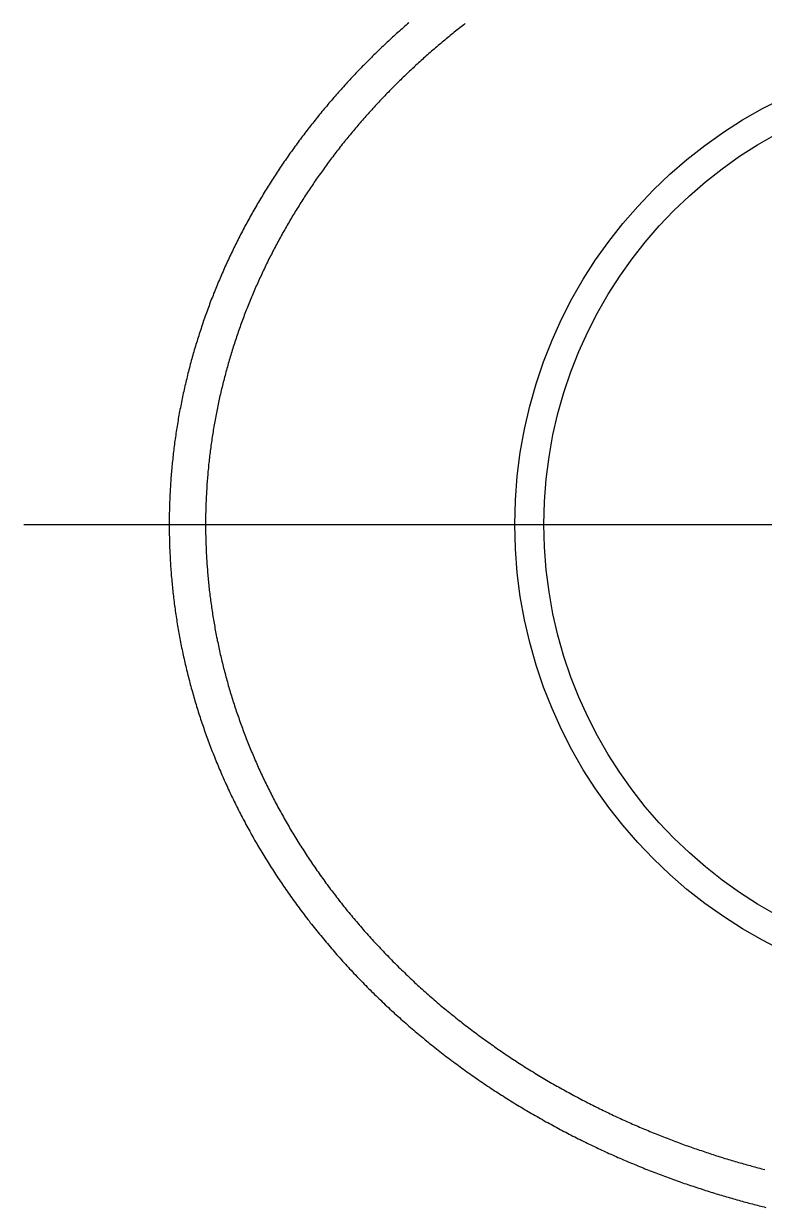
# Model space of a CAD drawing. Extents: x -38 to 89, y -32 to 34.
# Drawn here: x 62.03 to 72.21, y -9.38 to 6.88 of the extents above; entities that cross this region are included whole.
import ezdxf

# ---------------------------------------------------------------- set-up
doc = ezdxf.new("R2010")
doc.units = 0
doc.linetypes.add('CENTER', pattern=[50.8, 31.75, -6.35, 6.35, -6.35])
doc.layers.get('0').update_dxf_attribs({"linetype": 'CONTINUOUS'})
doc.layers.add('CENTER', color=1, linetype='CENTER')

msp = doc.modelspace()

# ---------------------------------------------------------------- linework, layer by layer
at = {"color": 7}
for points in [[(67.324, 6.894, 0), (67.305, 6.878, 0), (67.286, 6.861, 0), (67.267, 6.845, 0), (67.248, 6.828, 0), (67.229, 6.811, 0), (67.21, 6.795, 0), (67.192, 6.778, 0), (67.173, 6.761, 0), (67.154, 6.744, 0), (67.136, 6.727, 0), (67.117, 6.71, 0), (67.099, 6.693, 0), (67.08, 6.676, 0), (67.062, 6.659, 0), (67.043, 6.642, 0), (67.025, 6.625, 0), (67.006, 6.608, 0), (66.988, 6.59, 0), (66.97, 6.573, 0), (66.952, 6.556, 0), (66.933, 6.538, 0), (66.915, 6.521, 0), (66.897, 6.503, 0), (66.879, 6.486, 0), (66.861, 6.468, 0), (66.843, 6.451, 0), (66.825, 6.433, 0), (66.807, 6.415, 0), (66.789, 6.398, 0), (66.772, 6.38, 0), (66.754, 6.362, 0), (66.736, 6.344, 0), (66.718, 6.326, 0), (66.701, 6.308, 0), (66.683, 6.29, 0), (66.666, 6.272, 0), (66.648, 6.254, 0), (66.631, 6.236, 0), (66.613, 6.218, 0), (66.596, 6.2, 0), (66.579, 6.181, 0), (66.561, 6.163, 0), (66.544, 6.145, 0), (66.527, 6.126, 0), (66.51, 6.108, 0), (66.493, 6.089, 0), (66.476, 6.071, 0), (66.459, 6.052, 0), (66.442, 6.034, 0), (66.425, 6.015, 0), (66.408, 5.996, 0), (66.391, 5.977, 0), (66.374, 5.959, 0), (66.357, 5.94, 0), (66.341, 5.921, 0), (66.324, 5.902, 0), (66.308, 5.883, 0), (66.291, 5.864, 0), (66.275, 5.845, 0), (66.258, 5.826, 0), (66.242, 5.807, 0), (66.225, 5.788, 0), (66.209, 5.768, 0), (66.193, 5.749, 0), (66.176, 5.73, 0), (66.16, 5.71, 0), (66.144, 5.691, 0), (66.128, 5.672, 0), (66.112, 5.652, 0), (66.096, 5.633, 0), (66.08, 5.613, 0), (66.064, 5.593, 0), (66.048, 5.574, 0), (66.033, 5.554, 0), (66.017, 5.534, 0), (66.001, 5.515, 0), (65.986, 5.495, 0), (65.97, 5.475, 0), (65.954, 5.455, 0), (65.939, 5.435, 0), (65.924, 5.415, 0), (65.908, 5.395, 0), (65.893, 5.375, 0), (65.877, 5.355, 0), (65.862, 5.335, 0), (65.847, 5.315, 0), (65.832, 5.294, 0), (65.817, 5.274, 0), (65.802, 5.254, 0), (65.787, 5.233, 0), (65.772, 5.213, 0), (65.757, 5.193, 0), (65.742, 5.172, 0), (65.727, 5.152, 0), (65.713, 5.131, 0), (65.698, 5.11, 0), (65.683, 5.09, 0), (65.669, 5.069, 0), (65.654, 5.048, 0), (65.64, 5.028, 0), (65.625, 5.007, 0), (65.611, 4.986, 0), (65.597, 4.965, 0), (65.582, 4.944, 0), (65.568, 4.923, 0), (65.554, 4.902, 0), (65.54, 4.881, 0), (65.526, 4.86, 0), (65.512, 4.839, 0), (65.498, 4.818, 0), (65.484, 4.796, 0), (65.47, 4.775, 0), (65.457, 4.754, 0), (65.443, 4.733, 0), (65.429, 4.711, 0), (65.416, 4.69, 0), (65.402, 4.668, 0), (65.389, 4.647, 0), (65.375, 4.625, 0), (65.362, 4.604, 0), (65.349, 4.582, 0), (65.335, 4.56, 0), (65.322, 4.539, 0), (65.309, 4.517, 0), (65.296, 4.495, 0), (65.283, 4.473, 0), (65.27, 4.451, 0), (65.257, 4.43, 0), (65.244, 4.408, 0), (65.231, 4.386, 0), (65.218, 4.364, 0), (65.206, 4.342, 0), (65.193, 4.319, 0), (65.18, 4.297, 0), (65.168, 4.275, 0), (65.156, 4.253, 0), (65.143, 4.231, 0), (65.131, 4.208, 0), (65.119, 4.186, 0), (65.106, 4.164, 0), (65.094, 4.141, 0), (65.082, 4.119, 0), (65.07, 4.096, 0), (65.058, 4.074, 0), (65.046, 4.051, 0), (65.034, 4.029, 0), (65.022, 4.006, 0), (65.011, 3.984, 0), (64.999, 3.961, 0), (64.987, 3.938, 0), (64.976, 3.916, 0), (64.965, 3.893, 0), (64.953, 3.87, 0), (64.942, 3.847, 0), (64.93, 3.824, 0), (64.919, 3.801, 0), (64.908, 3.778, 0), (64.897, 3.755, 0), (64.886, 3.732, 0), (64.875, 3.709, 0), (64.864, 3.686, 0), (64.853, 3.663, 0), (64.842, 3.64, 0), (64.832, 3.617, 0), (64.821, 3.594, 0), (64.81, 3.57, 0), (64.8, 3.547, 0), (64.789, 3.524, 0), (64.779, 3.501, 0), (64.769, 3.477, 0), (64.758, 3.454, 0), (64.748, 3.43, 0), (64.738, 3.407, 0), (64.728, 3.384, 0), (64.718, 3.36, 0), (64.708, 3.336, 0), (64.698, 3.313, 0), (64.688, 3.289, 0), (64.679, 3.266, 0), (64.669, 3.242, 0), (64.659, 3.218, 0), (64.65, 3.195, 0), (64.64, 3.171, 0), (64.631, 3.147, 0), (64.622, 3.123, 0), (64.612, 3.099, 0), (64.603, 3.076, 0), (64.594, 3.052, 0), (64.585, 3.028, 0), (64.576, 3.004, 0), (64.567, 2.98, 0), (64.558, 2.956, 0), (64.55, 2.932, 0), (64.541, 2.908, 0), (64.532, 2.884, 0), (64.524, 2.86, 0), (64.515, 2.836, 0), (64.507, 2.811, 0), (64.498, 2.787, 0), (64.49, 2.763, 0), (64.482, 2.739, 0), (64.474, 2.715, 0), (64.466, 2.69, 0), (64.458, 2.666, 0), (64.45, 2.642, 0), (64.442, 2.618, 0), (64.434, 2.593, 0), (64.426, 2.569, 0), (64.419, 2.544, 0), (64.411, 2.52, 0), (64.404, 2.496, 0), (64.396, 2.471, 0), (64.389, 2.447, 0), (64.382, 2.422, 0), (64.374, 2.398, 0), (64.367, 2.373, 0), (64.36, 2.348, 0), (64.353, 2.324, 0), (64.346, 2.299, 0), (64.339, 2.275, 0), (64.333, 2.25, 0), (64.326, 2.225, 0), (64.319, 2.201, 0), (64.313, 2.176, 0), (64.306, 2.151, 0), (64.3, 2.126, 0), (64.293, 2.102, 0), (64.287, 2.077, 0), (64.281, 2.052, 0), (64.275, 2.027, 0), (64.269, 2.002, 0), (64.263, 1.978, 0), (64.257, 1.953, 0), (64.251, 1.928, 0), (64.245, 1.903, 0), (64.24, 1.878, 0), (64.234, 1.853, 0), (64.228, 1.828, 0), (64.223, 1.803, 0), (64.218, 1.778, 0), (64.212, 1.753, 0), (64.207, 1.728, 0), (64.202, 1.703, 0), (64.197, 1.678, 0), (64.192, 1.653, 0), (64.187, 1.628, 0), (64.182, 1.603, 0), (64.177, 1.578, 0), (64.172, 1.553, 0), (64.168, 1.528, 0), (64.163, 1.503, 0), (64.159, 1.478, 0), (64.154, 1.452, 0), (64.15, 1.427, 0), (64.146, 1.402, 0), (64.142, 1.377, 0), (64.138, 1.352, 0), (64.133, 1.327, 0), (64.129, 1.301, 0), (64.126, 1.276, 0), (64.122, 1.251, 0), (64.118, 1.226, 0), (64.115, 1.2, 0), (64.111, 1.175, 0), (64.107, 1.15, 0), (64.104, 1.125, 0), (64.101, 1.099, 0), (64.097, 1.074, 0), (64.094, 1.049, 0), (64.091, 1.023, 0), (64.088, 0.998, 0), (64.085, 0.973, 0), (64.082, 0.947, 0), (64.079, 0.922, 0), (64.077, 0.897, 0), (64.074, 0.871, 0), (64.071, 0.846, 0), (64.069, 0.821, 0), (64.066, 0.795, 0), (64.064, 0.77, 0), (64.062, 0.744, 0), (64.06, 0.719, 0), (64.057, 0.694, 0), (64.055, 0.668, 0), (64.053, 0.643, 0), (64.052, 0.617, 0), (64.05, 0.592, 0), (64.048, 0.567, 0), (64.046, 0.541, 0), (64.045, 0.516, 0), (64.043, 0.49, 0), (64.042, 0.465, 0), (64.04, 0.439, 0), (64.039, 0.414, 0), (64.038, 0.388, 0), (64.037, 0.363, 0), (64.036, 0.338, 0), (64.035, 0.312, 0), (64.034, 0.287, 0), (64.033, 0.261, 0), (64.032, 0.236, 0), (64.031, 0.21, 0), (64.031, 0.185, 0), (64.03, 0.159, 0), (64.03, 0.134, 0), (64.03, 0.108, 0), (64.029, 0.083, 0), (64.029, 0.057, 0), (64.029, 0.032, 0), (64.029, 0.006, 0), (64.029, -0.019, 0), (64.029, -0.044, 0), (64.029, -0.07, 0), (64.029, -0.095, 0), (64.03, -0.121, 0), (64.03, -0.146, 0), (64.031, -0.172, 0), (64.031, -0.197, 0), (64.032, -0.223, 0), (64.032, -0.248, 0), (64.033, -0.274, 0), (64.034, -0.299, 0), (64.035, -0.325, 0), (64.036, -0.35, 0), (64.037, -0.376, 0), (64.038, -0.401, 0), (64.04, -0.426, 0), (64.041, -0.452, 0), (64.042, -0.477, 0), (64.044, -0.503, 0), (64.045, -0.528, 0), (64.047, -0.554, 0), (64.049, -0.579, 0), (64.05, -0.605, 0), (64.052, -0.63, 0), (64.054, -0.656, 0), (64.056, -0.681, 0), (64.058, -0.706, 0), (64.061, -0.732, 0), (64.063, -0.757, 0), (64.065, -0.783, 0), (64.068, -0.808, 0), (64.07, -0.834, 0), (64.073, -0.859, 0), (64.075, -0.884, 0), (64.078, -0.91, 0), (64.081, -0.935, 0), (64.084, -0.961, 0), (64.087, -0.986, 0), (64.09, -1.011, 0), (64.093, -1.037, 0), (64.096, -1.062, 0), (64.099, -1.088, 0), (64.103, -1.113, 0), (64.106, -1.138, 0), (64.109, -1.164, 0), (64.113, -1.189, 0), (64.117, -1.215, 0), (64.12, -1.24, 0), (64.124, -1.265, 0), (64.128, -1.291, 0), (64.132, -1.316, 0), (64.136, -1.341, 0), (64.14, -1.367, 0), (64.144, -1.392, 0), (64.148, -1.417, 0), (64.153, -1.443, 0), (64.157, -1.468, 0), (64.162, -1.493, 0), (64.166, -1.519, 0), (64.171, -1.544, 0), (64.176, -1.569, 0), (64.18, -1.595, 0), (64.185, -1.62, 0), (64.19, -1.645, 0), (64.195, -1.67, 0), (64.2, -1.696, 0), (64.206, -1.721, 0), (64.211, -1.746, 0), (64.216, -1.772, 0), (64.222, -1.797, 0), (64.227, -1.822, 0), (64.233, -1.847, 0), (64.238, -1.873, 0), (64.244, -1.898, 0), (64.25, -1.923, 0), (64.256, -1.948, 0), (64.262, -1.973, 0), (64.268, -1.999, 0), (64.274, -2.024, 0), (64.28, -2.049, 0), (64.286, -2.074, 0), (64.293, -2.099, 0), (64.299, -2.124, 0), (64.306, -2.15, 0), (64.312, -2.175, 0), (64.319, -2.2, 0), (64.326, -2.225, 0), (64.333, -2.25, 0), (64.34, -2.275, 0), (64.347, -2.3, 0), (64.353, -2.325, 0), (64.361, -2.35, 0), (64.368, -2.375, 0), (64.375, -2.4, 0), (64.383, -2.425, 0), (64.39, -2.451, 0), (64.398, -2.476, 0), (64.405, -2.501, 0), (64.413, -2.526, 0), (64.421, -2.551, 0), (64.428, -2.576, 0), (64.436, -2.601, 0), (64.445, -2.625, 0), (64.453, -2.65, 0), (64.461, -2.675, 0), (64.469, -2.7, 0), (64.477, -2.725, 0), (64.486, -2.75, 0), (64.494, -2.775, 0), (64.503, -2.8, 0), (64.511, -2.825, 0), (64.52, -2.85, 0), (64.529, -2.874, 0), (64.538, -2.899, 0), (64.547, -2.924, 0), (64.556, -2.949, 0), (64.565, -2.974, 0), (64.574, -2.998, 0), (64.583, -3.023, 0), (64.593, -3.048, 0), (64.602, -3.073, 0), (64.612, -3.097, 0), (64.621, -3.122, 0), (64.631, -3.147, 0), (64.641, -3.172, 0), (64.651, -3.196, 0), (64.66, -3.221, 0), (64.671, -3.245, 0), (64.681, -3.27, 0), (64.691, -3.295, 0), (64.701, -3.319, 0), (64.711, -3.344, 0), (64.722, -3.368, 0), (64.732, -3.393, 0), (64.743, -3.418, 0), (64.753, -3.442, 0), (64.764, -3.467, 0), (64.775, -3.491, 0), (64.786, -3.516, 0), (64.797, -3.54, 0), (64.808, -3.564, 0), (64.819, -3.589, 0), (64.83, -3.613, 0), (64.841, -3.638, 0), (64.853, -3.662, 0), (64.864, -3.686, 0), (64.876, -3.711, 0), (64.887, -3.735, 0), (64.899, -3.759, 0), (64.911, -3.784, 0), (64.922, -3.808, 0), (64.934, -3.832, 0), (64.946, -3.856, 0), (64.958, -3.881, 0), (64.971, -3.905, 0), (64.983, -3.929, 0), (64.995, -3.953, 0), (65.007, -3.977, 0), (65.02, -4.001, 0), (65.032, -4.025, 0), (65.045, -4.049, 0), (65.058, -4.074, 0), (65.071, -4.098, 0), (65.084, -4.122, 0), (65.097, -4.146, 0), (65.11, -4.17, 0), (65.123, -4.193, 0), (65.136, -4.217, 0), (65.149, -4.241, 0), (65.162, -4.265, 0), (65.176, -4.289, 0), (65.189, -4.313, 0), (65.203, -4.337, 0), (65.217, -4.361, 0), (65.231, -4.384, 0), (65.244, -4.408, 0), (65.258, -4.432, 0), (65.272, -4.455, 0), (65.286, -4.479, 0), (65.301, -4.503, 0), (65.315, -4.526, 0), (65.329, -4.55, 0), (65.344, -4.574, 0), (65.358, -4.597, 0), (65.373, -4.621, 0), (65.387, -4.644, 0), (65.402, -4.668, 0), (65.417, -4.691, 0), (65.432, -4.715, 0), (65.447, -4.738, 0), (65.462, -4.762, 0), (65.477, -4.785, 0), (65.492, -4.808, 0), (65.508, -4.832, 0), (65.523, -4.855, 0), (65.538, -4.878, 0), (65.554, -4.901, 0), (65.57, -4.925, 0), (65.585, -4.948, 0), (65.601, -4.971, 0), (65.617, -4.994, 0), (65.633, -5.017, 0), (65.649, -5.04, 0), (65.665, -5.063, 0), (65.681, -5.086, 0), (65.698, -5.109, 0), (65.714, -5.132, 0), (65.73, -5.155, 0), (65.747, -5.178, 0), (65.763, -5.201, 0), (65.78, -5.224, 0), (65.797, -5.247, 0), (65.814, -5.269, 0), (65.831, -5.292, 0), (65.847, -5.315, 0), (65.865, -5.337, 0), (65.882, -5.36, 0), (65.899, -5.383, 0), (65.916, -5.405, 0), (65.933, -5.428, 0), (65.951, -5.45, 0), (65.968, -5.473, 0), (65.986, -5.495, 0), (66.004, -5.517, 0), (66.021, -5.54, 0), (66.039, -5.562, 0), (66.057, -5.584, 0), (66.075, -5.607, 0), (66.093, -5.629, 0), (66.111, -5.651, 0), (66.129, -5.673, 0), (66.148, -5.695, 0), (66.166, -5.717, 0), (66.184, -5.739, 0), (66.203, -5.761, 0), (66.222, -5.783, 0), (66.24, -5.805, 0), (66.259, -5.827, 0), (66.278, -5.848, 0), (66.296, -5.87, 0), (66.315, -5.892, 0), (66.334, -5.913, 0), (66.353, -5.935, 0), (66.373, -5.957, 0), (66.392, -5.978, 0), (66.411, -6, 0), (66.43, -6.021, 0), (66.45, -6.042, 0), (66.469, -6.064, 0), (66.489, -6.085, 0), (66.509, -6.106, 0), (66.528, -6.127, 0), (66.548, -6.148, 0), (66.568, -6.17, 0), (66.588, -6.191, 0), (66.608, -6.212, 0), (66.628, -6.232, 0), (66.648, -6.253, 0), (66.668, -6.274, 0), (66.688, -6.295, 0), (66.709, -6.316, 0), (66.729, -6.336, 0), (66.749, -6.357, 0), (66.77, -6.378, 0), (66.79, -6.398, 0), (66.811, -6.419, 0), (66.832, -6.439, 0), (66.852, -6.459, 0), (66.873, -6.48, 0), (66.894, -6.5, 0), (66.915, -6.52, 0), (66.936, -6.54, 0), (66.957, -6.56, 0), (66.978, -6.58, 0), (66.999, -6.6, 0), (67.02, -6.62, 0), (67.041, -6.64, 0), (67.063, -6.66, 0), (67.084, -6.68, 0), (67.105, -6.699, 0), (67.127, -6.719, 0), (67.148, -6.738, 0), (67.17, -6.758, 0), (67.192, -6.777, 0), (67.213, -6.797, 0), (67.235, -6.816, 0), (67.257, -6.835, 0), (67.279, -6.855, 0), (67.301, -6.874, 0), (67.323, -6.893, 0), (67.345, -6.912, 0), (67.367, -6.931, 0), (67.389, -6.95, 0), (67.411, -6.969, 0), (67.433, -6.988, 0), (67.455, -7.006, 0), (67.478, -7.025, 0), (67.5, -7.044, 0), (67.522, -7.062, 0), (67.545, -7.081, 0), (67.567, -7.099, 0), (67.59, -7.117, 0), (67.613, -7.136, 0), (67.635, -7.154, 0), (67.658, -7.172, 0), (67.681, -7.19, 0), (67.704, -7.208, 0), (67.726, -7.226, 0), (67.749, -7.244, 0), (67.772, -7.262, 0), (67.795, -7.28, 0), (67.818, -7.297, 0), (67.841, -7.315, 0), (67.864, -7.332, 0), (67.887, -7.35, 0), (67.91, -7.367, 0), (67.934, -7.385, 0), (67.957, -7.402, 0), (67.98, -7.419, 0), (68.003, -7.436, 0), (68.027, -7.454, 0), (68.05, -7.471, 0), (68.074, -7.488, 0), (68.097, -7.504, 0), (68.121, -7.521, 0), (68.144, -7.538, 0), (68.168, -7.555, 0), (68.191, -7.571, 0), (68.215, -7.588, 0), (68.239, -7.605, 0), (68.262, -7.621, 0), (68.286, -7.637, 0), (68.31, -7.654, 0), (68.334, -7.67, 0), (68.357, -7.686, 0), (68.381, -7.702, 0), (68.405, -7.718, 0), (68.429, -7.734, 0), (68.453, -7.75, 0), (68.477, -7.766, 0), (68.501, -7.782, 0), (68.525, -7.797, 0), (68.549, -7.813, 0), (68.573, -7.828, 0), (68.597, -7.844, 0), (68.621, -7.859, 0), (68.645, -7.875, 0), (68.67, -7.89, 0), (68.694, -7.905, 0), (68.718, -7.92, 0), (68.742, -7.935, 0), (68.767, -7.95, 0), (68.791, -7.965, 0), (68.815, -7.98, 0), (68.84, -7.995, 0), (68.864, -8.009, 0), (68.888, -8.024, 0), (68.913, -8.039, 0), (68.937, -8.053, 0), (68.962, -8.067, 0), (68.986, -8.082, 0), (69.01, -8.096, 0), (69.035, -8.11, 0), (69.059, -8.124, 0), (69.084, -8.138, 0), (69.108, -8.152, 0), (69.133, -8.166, 0), (69.157, -8.18, 0), (69.182, -8.194, 0), (69.207, -8.208, 0), (69.231, -8.221, 0), (69.256, -8.235, 0), (69.281, -8.248, 0), (69.305, -8.262, 0), (69.33, -8.275, 0), (69.355, -8.288, 0), (69.379, -8.302, 0), (69.404, -8.315, 0), (69.428, -8.328, 0), (69.453, -8.341, 0), (69.478, -8.354, 0), (69.503, -8.366, 0), (69.527, -8.379, 0), (69.552, -8.392, 0), (69.577, -8.405, 0), (69.602, -8.417, 0), (69.626, -8.43, 0), (69.651, -8.442, 0), (69.676, -8.454, 0), (69.701, -8.467, 0), (69.725, -8.479, 0), (69.75, -8.491, 0), (69.775, -8.503, 0), (69.8, -8.515, 0), (69.825, -8.527, 0), (69.849, -8.539, 0), (69.874, -8.551, 0), (69.899, -8.563, 0), (69.924, -8.574, 0), (69.948, -8.586, 0), (69.973, -8.597, 0), (69.998, -8.609, 0), (70.023, -8.62, 0), (70.048, -8.632, 0), (70.072, -8.643, 0), (70.097, -8.654, 0), (70.122, -8.665, 0), (70.147, -8.676, 0), (70.171, -8.687, 0), (70.196, -8.698, 0), (70.221, -8.709, 0), (70.246, -8.72, 0), (70.271, -8.73, 0), (70.295, -8.741, 0), (70.32, -8.752, 0), (70.345, -8.762, 0), (70.37, -8.773, 0), (70.394, -8.783, 0), (70.419, -8.793, 0), (70.444, -8.803, 0), (70.469, -8.814, 0), (70.493, -8.824, 0), (70.518, -8.834, 0), (70.543, -8.844, 0), (70.567, -8.854, 0), (70.592, -8.863, 0), (70.617, -8.873, 0), (70.641, -8.883, 0), (70.666, -8.893, 0), (70.691, -8.902, 0), (70.715, -8.912, 0), (70.74, -8.921, 0), (70.764, -8.93, 0), (70.789, -8.94, 0), (70.814, -8.949, 0), (70.838, -8.958, 0), (70.863, -8.967, 0), (70.888, -8.976, 0), (70.912, -8.985, 0), (70.937, -8.994, 0), (70.961, -9.003, 0), (70.986, -9.012, 0), (71.01, -9.021, 0), (71.035, -9.029, 0), (71.059, -9.038, 0), (71.084, -9.046, 0), (71.108, -9.055, 0), (71.132, -9.063, 0), (71.157, -9.072, 0), (71.181, -9.08, 0), (71.206, -9.088, 0), (71.23, -9.096, 0), (71.254, -9.104, 0), (71.279, -9.113, 0), (71.303, -9.121, 0), (71.327, -9.128, 0), (71.352, -9.136, 0), (71.376, -9.144, 0), (71.4, -9.152, 0), (71.424, -9.16, 0), (71.448, -9.167, 0), (71.472, -9.175, 0), (71.496, -9.182, 0), (71.521, -9.19, 0), (71.545, -9.197, 0), (71.569, -9.204, 0), (71.593, -9.212, 0), (71.617, -9.219, 0), (71.641, -9.226, 0), (71.665, -9.233, 0), (71.688, -9.24, 0), (71.712, -9.247, 0), (71.736, -9.254, 0), (71.76, -9.261, 0), (71.784, -9.267, 0), (71.807, -9.274, 0), (71.831, -9.281, 0), (71.855, -9.287, 0), (71.878, -9.294, 0), (71.902, -9.3, 0), (71.926, -9.307, 0), (71.949, -9.313, 0), (71.973, -9.319, 0), (71.996, -9.326, 0), (72.019, -9.332, 0), (72.043, -9.338, 0), (72.066, -9.344, 0), (72.09, -9.35, 0), (72.113, -9.356, 0), (72.136, -9.362, 0), (72.159, -9.368, 0), (72.182, -9.373, 0), (72.206, -9.379, 0), (72.229, -9.385, 0)], [(68.097, 6.881, 0), (68.078, 6.866, 0), (68.059, 6.852, 0), (68.04, 6.837, 0), (68.021, 6.822, 0), (68.002, 6.807, 0), (67.984, 6.792, 0), (67.965, 6.777, 0), (67.946, 6.762, 0), (67.927, 6.747, 0), (67.909, 6.732, 0), (67.89, 6.717, 0), (67.871, 6.702, 0), (67.853, 6.687, 0), (67.834, 6.671, 0), (67.816, 6.656, 0), (67.797, 6.641, 0), (67.779, 6.625, 0), (67.761, 6.61, 0), (67.742, 6.594, 0), (67.724, 6.579, 0), (67.706, 6.563, 0), (67.688, 6.548, 0), (67.669, 6.532, 0), (67.651, 6.516, 0), (67.633, 6.501, 0), (67.615, 6.485, 0), (67.597, 6.469, 0), (67.579, 6.453, 0), (67.561, 6.437, 0), (67.543, 6.422, 0), (67.525, 6.406, 0), (67.508, 6.39, 0), (67.49, 6.373, 0), (67.472, 6.357, 0), (67.454, 6.341, 0), (67.437, 6.325, 0), (67.419, 6.309, 0), (67.401, 6.293, 0), (67.384, 6.276, 0), (67.366, 6.26, 0), (67.349, 6.243, 0), (67.332, 6.227, 0), (67.314, 6.211, 0), (67.297, 6.194, 0), (67.279, 6.177, 0), (67.262, 6.161, 0), (67.245, 6.144, 0), (67.228, 6.128, 0), (67.211, 6.111, 0), (67.193, 6.094, 0), (67.176, 6.077, 0), (67.159, 6.06, 0), (67.142, 6.044, 0), (67.125, 6.027, 0), (67.109, 6.01, 0), (67.092, 5.993, 0), (67.075, 5.976, 0), (67.058, 5.958, 0), (67.041, 5.941, 0), (67.025, 5.924, 0), (67.008, 5.907, 0), (66.991, 5.89, 0), (66.975, 5.872, 0), (66.958, 5.855, 0), (66.942, 5.838, 0), (66.925, 5.82, 0), (66.909, 5.803, 0), (66.893, 5.785, 0), (66.876, 5.768, 0), (66.86, 5.75, 0), (66.844, 5.733, 0), (66.828, 5.715, 0), (66.812, 5.697, 0), (66.796, 5.679, 0), (66.779, 5.662, 0), (66.763, 5.644, 0), (66.748, 5.626, 0), (66.732, 5.608, 0), (66.716, 5.59, 0), (66.7, 5.572, 0), (66.684, 5.554, 0), (66.668, 5.536, 0), (66.653, 5.518, 0), (66.637, 5.5, 0), (66.621, 5.482, 0), (66.606, 5.464, 0), (66.591, 5.445, 0), (66.575, 5.427, 0), (66.56, 5.409, 0), (66.544, 5.39, 0), (66.529, 5.372, 0), (66.514, 5.353, 0), (66.499, 5.335, 0), (66.483, 5.316, 0), (66.468, 5.298, 0), (66.453, 5.279, 0), (66.438, 5.261, 0), (66.423, 5.242, 0), (66.408, 5.223, 0), (66.393, 5.204, 0), (66.378, 5.186, 0), (66.364, 5.167, 0), (66.349, 5.148, 0), (66.334, 5.129, 0), (66.32, 5.11, 0), (66.305, 5.091, 0), (66.29, 5.072, 0), (66.276, 5.053, 0), (66.261, 5.034, 0), (66.247, 5.015, 0), (66.233, 4.995, 0), (66.218, 4.976, 0), (66.204, 4.957, 0), (66.19, 4.938, 0), (66.176, 4.918, 0), (66.162, 4.899, 0), (66.148, 4.879, 0), (66.134, 4.86, 0), (66.12, 4.841, 0), (66.106, 4.821, 0), (66.092, 4.801, 0), (66.078, 4.782, 0), (66.064, 4.762, 0), (66.05, 4.742, 0), (66.037, 4.723, 0), (66.023, 4.703, 0), (66.01, 4.683, 0), (65.996, 4.663, 0), (65.983, 4.643, 0), (65.969, 4.624, 0), (65.956, 4.604, 0), (65.943, 4.584, 0), (65.93, 4.564, 0), (65.916, 4.543, 0), (65.903, 4.523, 0), (65.89, 4.503, 0), (65.877, 4.483, 0), (65.864, 4.463, 0), (65.851, 4.443, 0), (65.838, 4.422, 0), (65.825, 4.402, 0), (65.813, 4.382, 0), (65.8, 4.361, 0), (65.787, 4.341, 0), (65.775, 4.32, 0), (65.762, 4.3, 0), (65.749, 4.279, 0), (65.737, 4.259, 0), (65.725, 4.238, 0), (65.712, 4.217, 0), (65.7, 4.197, 0), (65.688, 4.176, 0), (65.676, 4.155, 0), (65.663, 4.134, 0), (65.651, 4.114, 0), (65.639, 4.093, 0), (65.627, 4.072, 0), (65.616, 4.051, 0), (65.604, 4.03, 0), (65.592, 4.009, 0), (65.58, 3.988, 0), (65.569, 3.967, 0), (65.557, 3.946, 0), (65.545, 3.925, 0), (65.534, 3.903, 0), (65.522, 3.882, 0), (65.511, 3.861, 0), (65.5, 3.84, 0), (65.489, 3.818, 0), (65.477, 3.797, 0), (65.466, 3.776, 0), (65.455, 3.754, 0), (65.444, 3.733, 0), (65.433, 3.711, 0), (65.422, 3.69, 0), (65.411, 3.668, 0), (65.4, 3.647, 0), (65.39, 3.625, 0), (65.379, 3.604, 0), (65.368, 3.582, 0), (65.358, 3.56, 0), (65.347, 3.539, 0), (65.337, 3.517, 0), (65.327, 3.495, 0), (65.316, 3.473, 0), (65.306, 3.451, 0), (65.296, 3.43, 0), (65.286, 3.408, 0), (65.276, 3.386, 0), (65.266, 3.364, 0), (65.256, 3.342, 0), (65.246, 3.32, 0), (65.236, 3.298, 0), (65.226, 3.276, 0), (65.216, 3.254, 0), (65.207, 3.232, 0), (65.197, 3.209, 0), (65.188, 3.187, 0), (65.178, 3.165, 0), (65.169, 3.143, 0), (65.16, 3.121, 0), (65.15, 3.098, 0), (65.141, 3.076, 0), (65.132, 3.054, 0), (65.123, 3.031, 0), (65.114, 3.009, 0), (65.105, 2.986, 0), (65.096, 2.964, 0), (65.088, 2.942, 0), (65.079, 2.919, 0), (65.07, 2.897, 0), (65.061, 2.874, 0), (65.053, 2.851, 0), (65.044, 2.829, 0), (65.036, 2.806, 0), (65.028, 2.784, 0), (65.019, 2.761, 0), (65.011, 2.738, 0), (65.003, 2.716, 0), (64.995, 2.693, 0), (64.987, 2.67, 0), (64.979, 2.647, 0), (64.971, 2.625, 0), (64.963, 2.602, 0), (64.956, 2.579, 0), (64.948, 2.556, 0), (64.94, 2.533, 0), (64.933, 2.51, 0), (64.925, 2.487, 0), (64.918, 2.464, 0), (64.91, 2.441, 0), (64.903, 2.419, 0), (64.896, 2.396, 0), (64.889, 2.372, 0), (64.882, 2.349, 0), (64.875, 2.326, 0), (64.868, 2.303, 0), (64.861, 2.28, 0), (64.854, 2.257, 0), (64.847, 2.234, 0), (64.841, 2.211, 0), (64.834, 2.188, 0), (64.828, 2.164, 0), (64.821, 2.141, 0), (64.815, 2.118, 0), (64.808, 2.095, 0), (64.802, 2.071, 0), (64.796, 2.048, 0), (64.79, 2.025, 0), (64.784, 2.002, 0), (64.778, 1.978, 0), (64.772, 1.955, 0), (64.766, 1.932, 0), (64.76, 1.908, 0), (64.755, 1.885, 0), (64.749, 1.861, 0), (64.743, 1.838, 0), (64.738, 1.815, 0), (64.733, 1.791, 0), (64.727, 1.768, 0), (64.722, 1.744, 0), (64.717, 1.721, 0), (64.712, 1.697, 0), (64.707, 1.674, 0), (64.701, 1.65, 0), (64.697, 1.627, 0), (64.692, 1.603, 0), (64.687, 1.579, 0), (64.682, 1.556, 0), (64.678, 1.532, 0), (64.673, 1.509, 0), (64.668, 1.485, 0), (64.664, 1.461, 0), (64.66, 1.438, 0), (64.655, 1.414, 0), (64.651, 1.39, 0), (64.647, 1.367, 0), (64.643, 1.343, 0), (64.639, 1.319, 0), (64.635, 1.296, 0), (64.631, 1.272, 0), (64.627, 1.248, 0), (64.624, 1.225, 0), (64.62, 1.201, 0), (64.616, 1.177, 0), (64.613, 1.153, 0), (64.609, 1.129, 0), (64.606, 1.106, 0), (64.603, 1.082, 0), (64.6, 1.058, 0), (64.596, 1.034, 0), (64.593, 1.011, 0), (64.59, 0.987, 0), (64.587, 0.963, 0), (64.585, 0.939, 0), (64.582, 0.915, 0), (64.579, 0.891, 0), (64.576, 0.868, 0), (64.574, 0.844, 0), (64.571, 0.82, 0), (64.569, 0.796, 0), (64.567, 0.772, 0), (64.564, 0.748, 0), (64.562, 0.724, 0), (64.56, 0.7, 0), (64.558, 0.677, 0), (64.556, 0.653, 0), (64.554, 0.629, 0), (64.552, 0.605, 0), (64.55, 0.581, 0), (64.548, 0.557, 0), (64.547, 0.533, 0), (64.545, 0.509, 0), (64.544, 0.485, 0), (64.542, 0.461, 0), (64.541, 0.437, 0), (64.54, 0.413, 0), (64.538, 0.389, 0), (64.537, 0.365, 0), (64.536, 0.342, 0), (64.535, 0.318, 0), (64.534, 0.294, 0), (64.534, 0.27, 0), (64.533, 0.246, 0), (64.532, 0.222, 0), (64.531, 0.198, 0), (64.531, 0.174, 0), (64.53, 0.15, 0), (64.53, 0.126, 0), (64.53, 0.102, 0), (64.529, 0.078, 0), (64.529, 0.054, 0), (64.529, 0.03, 0), (64.529, 0.006, 0), (64.529, -0.018, 0), (64.529, -0.042, 0), (64.529, -0.066, 0), (64.529, -0.09, 0), (64.53, -0.114, 0), (64.53, -0.138, 0), (64.531, -0.162, 0), (64.531, -0.186, 0), (64.532, -0.21, 0), (64.532, -0.234, 0), (64.533, -0.257, 0), (64.534, -0.281, 0), (64.535, -0.305, 0), (64.536, -0.329, 0), (64.537, -0.353, 0), (64.538, -0.377, 0), (64.539, -0.401, 0), (64.54, -0.425, 0), (64.542, -0.449, 0), (64.543, -0.473, 0), (64.544, -0.497, 0), (64.546, -0.521, 0), (64.548, -0.545, 0), (64.549, -0.569, 0), (64.551, -0.593, 0), (64.553, -0.617, 0), (64.555, -0.641, 0), (64.557, -0.665, 0), (64.559, -0.689, 0), (64.561, -0.712, 0), (64.563, -0.736, 0), (64.565, -0.76, 0), (64.568, -0.784, 0), (64.57, -0.808, 0), (64.573, -0.832, 0), (64.575, -0.856, 0), (64.578, -0.88, 0), (64.58, -0.904, 0), (64.583, -0.928, 0), (64.586, -0.952, 0), (64.589, -0.976, 0), (64.592, -1, 0), (64.595, -1.023, 0), (64.598, -1.047, 0), (64.601, -1.071, 0), (64.605, -1.095, 0), (64.608, -1.119, 0), (64.611, -1.143, 0), (64.615, -1.167, 0), (64.618, -1.191, 0), (64.622, -1.214, 0), (64.626, -1.238, 0), (64.63, -1.262, 0), (64.633, -1.286, 0), (64.637, -1.31, 0), (64.641, -1.334, 0), (64.645, -1.358, 0), (64.65, -1.381, 0), (64.654, -1.405, 0), (64.658, -1.429, 0), (64.662, -1.453, 0), (64.667, -1.477, 0), (64.671, -1.501, 0), (64.676, -1.524, 0), (64.681, -1.548, 0), (64.686, -1.572, 0), (64.69, -1.596, 0), (64.695, -1.62, 0), (64.7, -1.643, 0), (64.705, -1.667, 0), (64.71, -1.691, 0), (64.716, -1.715, 0), (64.721, -1.739, 0), (64.726, -1.762, 0), (64.731, -1.786, 0), (64.737, -1.81, 0), (64.743, -1.834, 0), (64.748, -1.857, 0), (64.754, -1.881, 0), (64.76, -1.905, 0), (64.765, -1.929, 0), (64.771, -1.952, 0), (64.777, -1.976, 0), (64.783, -2, 0), (64.79, -2.023, 0), (64.796, -2.047, 0), (64.802, -2.071, 0), (64.808, -2.094, 0), (64.815, -2.118, 0), (64.821, -2.142, 0), (64.828, -2.165, 0), (64.835, -2.189, 0), (64.841, -2.213, 0), (64.848, -2.236, 0), (64.855, -2.26, 0), (64.862, -2.283, 0), (64.869, -2.307, 0), (64.876, -2.331, 0), (64.883, -2.354, 0), (64.891, -2.378, 0), (64.898, -2.401, 0), (64.905, -2.425, 0), (64.913, -2.448, 0), (64.92, -2.472, 0), (64.928, -2.495, 0), (64.936, -2.519, 0), (64.943, -2.542, 0), (64.951, -2.566, 0), (64.959, -2.589, 0), (64.967, -2.613, 0), (64.975, -2.636, 0), (64.984, -2.66, 0), (64.992, -2.683, 0), (65, -2.707, 0), (65.008, -2.73, 0), (65.017, -2.754, 0), (65.025, -2.777, 0), (65.034, -2.8, 0), (65.043, -2.824, 0), (65.051, -2.847, 0), (65.06, -2.87, 0), (65.069, -2.894, 0), (65.078, -2.917, 0), (65.087, -2.94, 0), (65.096, -2.964, 0), (65.106, -2.987, 0), (65.115, -3.01, 0), (65.124, -3.034, 0), (65.134, -3.057, 0), (65.143, -3.08, 0), (65.153, -3.103, 0), (65.162, -3.127, 0), (65.172, -3.15, 0), (65.182, -3.173, 0), (65.192, -3.196, 0), (65.202, -3.219, 0), (65.212, -3.243, 0), (65.222, -3.266, 0), (65.232, -3.289, 0), (65.242, -3.312, 0), (65.253, -3.335, 0), (65.263, -3.358, 0), (65.274, -3.381, 0), (65.284, -3.404, 0), (65.295, -3.427, 0), (65.306, -3.45, 0), (65.316, -3.473, 0), (65.327, -3.496, 0), (65.338, -3.519, 0), (65.349, -3.542, 0), (65.36, -3.565, 0), (65.371, -3.588, 0), (65.383, -3.611, 0), (65.394, -3.634, 0), (65.406, -3.657, 0), (65.417, -3.68, 0), (65.429, -3.702, 0), (65.44, -3.725, 0), (65.452, -3.748, 0), (65.464, -3.771, 0), (65.476, -3.794, 0), (65.487, -3.816, 0), (65.5, -3.839, 0), (65.512, -3.862, 0), (65.524, -3.885, 0), (65.536, -3.907, 0), (65.548, -3.93, 0), (65.561, -3.953, 0), (65.573, -3.975, 0), (65.586, -3.998, 0), (65.599, -4.02, 0), (65.611, -4.043, 0), (65.624, -4.066, 0), (65.637, -4.088, 0), (65.65, -4.111, 0), (65.663, -4.133, 0), (65.676, -4.156, 0), (65.689, -4.178, 0), (65.702, -4.2, 0), (65.716, -4.223, 0), (65.729, -4.245, 0), (65.743, -4.268, 0), (65.756, -4.29, 0), (65.77, -4.312, 0), (65.784, -4.335, 0), (65.797, -4.357, 0), (65.811, -4.379, 0), (65.825, -4.402, 0), (65.839, -4.424, 0), (65.853, -4.446, 0), (65.868, -4.468, 0), (65.882, -4.49, 0), (65.896, -4.513, 0), (65.911, -4.535, 0), (65.925, -4.557, 0), (65.94, -4.579, 0), (65.954, -4.601, 0), (65.969, -4.623, 0), (65.984, -4.645, 0), (65.999, -4.667, 0), (66.014, -4.689, 0), (66.029, -4.711, 0), (66.044, -4.733, 0), (66.059, -4.755, 0), (66.075, -4.776, 0), (66.09, -4.798, 0), (66.105, -4.82, 0), (66.121, -4.842, 0), (66.136, -4.863, 0), (66.152, -4.885, 0), (66.168, -4.907, 0), (66.183, -4.928, 0), (66.199, -4.95, 0), (66.215, -4.972, 0), (66.231, -4.993, 0), (66.247, -5.015, 0), (66.264, -5.036, 0), (66.28, -5.058, 0), (66.296, -5.079, 0), (66.313, -5.101, 0), (66.329, -5.122, 0), (66.346, -5.143, 0), (66.362, -5.165, 0), (66.379, -5.186, 0), (66.396, -5.207, 0), (66.412, -5.228, 0), (66.429, -5.249, 0), (66.446, -5.271, 0), (66.463, -5.292, 0), (66.481, -5.313, 0), (66.498, -5.334, 0), (66.515, -5.355, 0), (66.532, -5.376, 0), (66.55, -5.397, 0), (66.567, -5.417, 0), (66.585, -5.438, 0), (66.603, -5.459, 0), (66.62, -5.48, 0), (66.638, -5.501, 0), (66.656, -5.521, 0), (66.674, -5.542, 0), (66.692, -5.563, 0), (66.71, -5.583, 0), (66.728, -5.604, 0), (66.746, -5.624, 0), (66.764, -5.645, 0), (66.783, -5.665, 0), (66.801, -5.685, 0), (66.82, -5.706, 0), (66.838, -5.726, 0), (66.857, -5.746, 0), (66.875, -5.766, 0), (66.894, -5.786, 0), (66.913, -5.806, 0), (66.932, -5.827, 0), (66.951, -5.847, 0), (66.969, -5.866, 0), (66.989, -5.886, 0), (67.008, -5.906, 0), (67.027, -5.926, 0), (67.046, -5.946, 0), (67.065, -5.966, 0), (67.085, -5.985, 0), (67.104, -6.005, 0), (67.124, -6.024, 0), (67.143, -6.044, 0), (67.163, -6.063, 0), (67.182, -6.083, 0), (67.202, -6.102, 0), (67.222, -6.122, 0), (67.242, -6.141, 0), (67.262, -6.16, 0), (67.282, -6.179, 0), (67.302, -6.198, 0), (67.322, -6.217, 0), (67.342, -6.236, 0), (67.362, -6.255, 0), (67.382, -6.274, 0), (67.402, -6.293, 0), (67.423, -6.312, 0), (67.443, -6.331, 0), (67.464, -6.349, 0), (67.484, -6.368, 0), (67.505, -6.387, 0), (67.525, -6.405, 0), (67.546, -6.424, 0), (67.567, -6.442, 0), (67.588, -6.46, 0), (67.608, -6.479, 0), (67.629, -6.497, 0), (67.65, -6.515, 0), (67.671, -6.533, 0), (67.692, -6.551, 0), (67.713, -6.569, 0), (67.734, -6.587, 0), (67.755, -6.605, 0), (67.777, -6.623, 0), (67.798, -6.641, 0), (67.819, -6.659, 0), (67.841, -6.676, 0), (67.862, -6.694, 0), (67.884, -6.712, 0), (67.905, -6.729, 0), (67.927, -6.746, 0), (67.948, -6.764, 0), (67.97, -6.781, 0), (67.992, -6.798, 0), (68.013, -6.816, 0), (68.035, -6.833, 0), (68.057, -6.85, 0), (68.079, -6.867, 0), (68.101, -6.884, 0), (68.123, -6.901, 0), (68.145, -6.917, 0), (68.167, -6.934, 0), (68.189, -6.951, 0), (68.211, -6.968, 0), (68.233, -6.984, 0), (68.255, -7.001, 0), (68.277, -7.017, 0), (68.299, -7.034, 0), (68.322, -7.05, 0), (68.344, -7.066, 0), (68.367, -7.082, 0), (68.389, -7.098, 0), (68.411, -7.115, 0), (68.434, -7.131, 0), (68.456, -7.147, 0), (68.479, -7.162, 0), (68.501, -7.178, 0), (68.524, -7.194, 0), (68.547, -7.21, 0), (68.569, -7.225, 0), (68.592, -7.241, 0), (68.615, -7.256, 0), (68.638, -7.272, 0), (68.66, -7.287, 0), (68.683, -7.303, 0), (68.706, -7.318, 0), (68.729, -7.333, 0), (68.752, -7.348, 0), (68.775, -7.363, 0), (68.798, -7.378, 0), (68.821, -7.393, 0), (68.844, -7.408, 0), (68.867, -7.423, 0), (68.89, -7.437, 0), (68.913, -7.452, 0), (68.936, -7.467, 0), (68.959, -7.481, 0), (68.982, -7.496, 0), (69.005, -7.51, 0), (69.029, -7.524, 0), (69.052, -7.539, 0), (69.075, -7.553, 0), (69.098, -7.567, 0), (69.122, -7.581, 0), (69.145, -7.595, 0), (69.168, -7.609, 0), (69.192, -7.623, 0), (69.215, -7.636, 0), (69.238, -7.65, 0), (69.262, -7.664, 0), (69.285, -7.677, 0), (69.309, -7.691, 0), (69.332, -7.704, 0), (69.356, -7.718, 0), (69.379, -7.731, 0), (69.403, -7.744, 0), (69.426, -7.757, 0), (69.45, -7.771, 0), (69.473, -7.784, 0), (69.497, -7.797, 0), (69.52, -7.809, 0), (69.544, -7.822, 0), (69.567, -7.835, 0), (69.591, -7.848, 0), (69.615, -7.86, 0), (69.638, -7.873, 0), (69.662, -7.886, 0), (69.686, -7.898, 0), (69.709, -7.91, 0), (69.733, -7.923, 0), (69.757, -7.935, 0), (69.78, -7.947, 0), (69.804, -7.959, 0), (69.828, -7.971, 0), (69.851, -7.983, 0), (69.875, -7.995, 0), (69.899, -8.007, 0), (69.922, -8.019, 0), (69.946, -8.03, 0), (69.97, -8.042, 0), (69.993, -8.054, 0), (70.017, -8.065, 0), (70.041, -8.077, 0), (70.065, -8.088, 0), (70.088, -8.099, 0), (70.112, -8.11, 0), (70.136, -8.122, 0), (70.16, -8.133, 0), (70.183, -8.144, 0), (70.207, -8.155, 0), (70.231, -8.166, 0), (70.255, -8.177, 0), (70.278, -8.187, 0), (70.302, -8.198, 0), (70.326, -8.209, 0), (70.35, -8.219, 0), (70.374, -8.23, 0), (70.397, -8.24, 0), (70.421, -8.251, 0), (70.445, -8.261, 0), (70.468, -8.271, 0), (70.492, -8.281, 0), (70.516, -8.292, 0), (70.54, -8.302, 0), (70.563, -8.312, 0), (70.587, -8.322, 0), (70.611, -8.331, 0), (70.634, -8.341, 0), (70.658, -8.351, 0), (70.682, -8.361, 0), (70.706, -8.37, 0), (70.729, -8.38, 0), (70.753, -8.389, 0), (70.776, -8.399, 0), (70.8, -8.408, 0), (70.824, -8.417, 0), (70.847, -8.427, 0), (70.871, -8.436, 0), (70.895, -8.445, 0), (70.918, -8.454, 0), (70.942, -8.463, 0), (70.966, -8.472, 0), (70.989, -8.481, 0), (71.013, -8.49, 0), (71.036, -8.498, 0), (71.06, -8.507, 0), (71.084, -8.516, 0), (71.107, -8.524, 0), (71.131, -8.533, 0), (71.154, -8.541, 0), (71.178, -8.55, 0), (71.201, -8.558, 0), (71.225, -8.566, 0), (71.248, -8.574, 0), (71.272, -8.582, 0), (71.295, -8.59, 0), (71.318, -8.599, 0), (71.342, -8.606, 0), (71.365, -8.614, 0), (71.389, -8.622, 0), (71.412, -8.63, 0), (71.435, -8.638, 0), (71.459, -8.645, 0), (71.482, -8.653, 0), (71.505, -8.66, 0), (71.528, -8.668, 0), (71.552, -8.675, 0), (71.575, -8.683, 0), (71.598, -8.69, 0), (71.621, -8.697, 0), (71.644, -8.704, 0), (71.667, -8.712, 0), (71.691, -8.719, 0), (71.714, -8.726, 0), (71.737, -8.733, 0), (71.76, -8.74, 0), (71.783, -8.746, 0), (71.806, -8.753, 0), (71.829, -8.76, 0), (71.851, -8.767, 0), (71.874, -8.773, 0), (71.897, -8.78, 0), (71.92, -8.786, 0), (71.943, -8.793, 0), (71.966, -8.799, 0), (71.988, -8.805, 0), (72.011, -8.812, 0), (72.034, -8.818, 0), (72.056, -8.824, 0), (72.079, -8.83, 0), (72.101, -8.836, 0), (72.124, -8.842, 0), (72.146, -8.848, 0), (72.169, -8.854, 0), (72.191, -8.86, 0), (72.214, -8.866, 0)]]:
    msp.add_polyline3d(points, dxfattribs=at)
at = {"color": 7, "linetype": 'CONTINUOUS'}
for radius in [6.5, 6.1]:
    msp.add_circle((75.279, 0), radius, dxfattribs=at)
at = {"layer": 'CENTER', "color": 1, "linetype": 'CENTER'}
msp.add_line((62.029, 0), (88.529, 0), dxfattribs=at)

doc.saveas('drawing.dxf')
